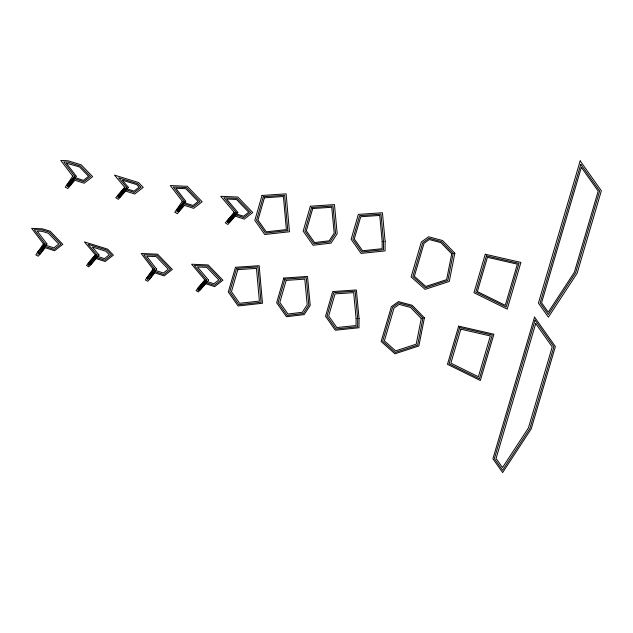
<?xml version="1.0" encoding="UTF-8"?>
<svg xmlns="http://www.w3.org/2000/svg" width="633" height="633" viewBox="0 0 633 633"><rect width="100%" height="100%" fill="white"/><g stroke="black" fill="none" stroke-linecap="round" stroke-linejoin="round"><path stroke-width="0.95" d="M356.11 318.628L356.055 325.552L336.827 327.554L328.677 315.93L335.047 293.902L353.673 292.644L356.11 318.628M357.7 318.613L357.629 326.739L336.02 328.994L326.984 316.112L333.765 292.652L355.121 291.204L357.7 318.613M359.069 318.605L358.99 327.759L335.316 330.236L325.52 316.263L332.657 291.56L356.379 289.954L359.069 318.605M382.182 241.616L382.126 248.706L362.574 250.747L354.306 238.95L360.723 216.731L379.729 215.442L382.182 241.616M383.558 241.608L383.487 249.734L361.87 251.989L352.842 239.1L359.623 215.639L380.979 214.199L383.558 241.608M385.141 241.592L385.062 250.921L361.063 253.422L351.141 239.282L358.341 214.381L382.435 212.751L385.141 241.592M421.269 318.51L416.213 344.146L395.665 350.856L384.397 340.847L394.011 308.113L399.194 304.386L410.524 307.44L421.269 318.51M422.955 318.162L417.638 345.127L395.277 352.431L382.649 341.203L392.587 307.353L398.798 302.891L411.426 306.293L422.955 318.162M424.411 317.861L418.864 345.982L394.945 353.792L381.137 341.519L391.36 306.704L398.458 301.593L412.218 305.304L424.411 317.861M451.709 253.833L446.621 279.651L425.827 286.44L414.37 276.265L424.023 243.381L429.348 239.551L440.853 242.653L451.709 253.833M453.165 253.532L447.848 280.498L425.487 287.801L412.858 276.574L422.797 242.724L429.008 238.253L441.644 241.664L453.165 253.532M454.85 253.184L449.272 281.479L425.099 289.368L411.11 276.938L421.372 241.964L428.62 236.758L442.546 240.516L454.85 253.184M235.452 267.3L228.307 292.003L238.111 305.976L262.489 303.262L259.166 265.694L235.452 267.3M236.552 268.384L229.771 291.845L238.807 304.726L261.049 302.257L257.916 266.936L236.552 268.384M237.834 269.642L231.464 291.663L239.614 303.286L259.38 301.086L256.46 268.384L237.834 269.642M262.022 195.462L254.822 220.363L264.744 234.511L289.463 231.757L286.116 193.833L262.022 195.462M263.304 196.721L256.523 220.181L265.551 233.063L287.793 230.594L284.66 195.273L263.304 196.721M264.404 197.805L257.987 220.023L266.256 231.82L286.353 229.581L283.41 196.523L264.404 197.805M283.79 278.045L276.645 302.748L286.448 316.729L304.18 314.601L310.225 305.383L307.503 276.447L283.79 278.045M284.89 279.137L278.109 302.598L287.145 315.479L303.294 313.541L308.825 305.098L306.253 277.689L284.89 279.137M286.171 280.395L279.802 302.416L287.952 314.023L302.265 312.306L307.203 304.774L304.797 279.129L286.171 280.395M310.36 206.216L303.16 231.108L313.09 245.264L331.067 243.104L337.191 233.759L334.453 204.586L310.36 206.216M311.642 207.474L304.861 230.934L313.889 243.816L330.038 241.869L335.569 233.435L332.998 206.026L311.642 207.474M312.742 208.558L306.325 230.776L314.585 242.558L329.16 240.809L334.177 233.15L331.747 207.268L312.742 208.558M458.672 326.13L447.46 364.315L480.328 380.512L493.922 334.216L458.672 326.13M459.677 327.546L449.034 363.777L479.426 378.748L492.26 335.023L459.677 327.546M460.84 329.192L450.87 363.144L478.382 376.706L490.346 335.957L460.84 329.192M485.258 254.244L473.959 292.739L507.215 309.126L520.927 262.418L485.258 254.244M486.421 255.882L475.787 292.106L506.171 307.084L519.013 263.36L486.421 255.882M487.426 257.307L477.361 291.568L505.269 305.32L517.351 264.167L487.426 257.307M580.184 160.869L538.422 303.088L548.392 317.18L577.138 273.242L601.35 190.778L580.184 160.869M534.537 317.093L492.917 458.814L502.649 472.558L531.198 428.921L555.386 346.552L534.537 317.093M535.075 320.084L494.381 458.656L502.586 470.24L529.908 428.47L553.915 346.71L535.075 320.084M580.809 164.335L540.123 302.906L548.32 314.49L575.642 272.72L599.649 190.96L580.809 164.335M581.355 167.334L541.587 302.748L548.257 312.172L574.353 272.277L598.185 191.111L581.355 167.334M535.7 323.55L496.082 458.474L502.507 467.558L528.413 427.955L552.221 346.892L535.7 323.55M46.937 243.895L40.195 254.015L37.379 252.44L44.207 244.742L53.852 247.875L58.758 244.053L48.393 233.3L41.968 231.298L37.197 231.092L46.937 243.895M156.478 269.017L149.728 279.129L146.911 277.563L153.74 269.864L163.385 272.989L168.291 269.175L156.193 256.618L146.729 256.207L156.478 269.017M72.763 176.188L65.254 187.131L67.802 188.547L74.939 180.247L84.165 183.238L92.64 176.647L81.261 164.857L67.976 160.75L60.784 160.442L72.763 176.188M74.623 176.18L67.383 186.727L74.346 178.633L83.778 181.695L90.472 176.488L80.328 165.973L67.699 162.072L63.759 161.906L74.623 176.18M76.221 176.18L69.219 186.387L67.019 185.16L73.832 177.24L83.445 180.365L88.596 176.354L79.521 166.946L66.33 163.172L76.221 176.18M45.085 243.903L37.845 254.45L44.808 246.356L54.24 249.418L60.926 244.211L49.327 232.184L42.253 229.977L34.222 229.629L45.085 243.903M182.296 201.302L174.787 212.245L177.335 213.669L184.472 205.361L193.698 208.36L202.172 201.769L187.249 186.292L170.317 185.556L182.296 201.302M184.156 201.302L176.916 211.849L183.879 203.755L193.31 206.817L200.004 201.611L186.49 187.597L173.292 187.02L184.156 201.302M185.762 201.294L178.751 211.509L176.552 210.275L183.364 202.354L192.978 205.48L198.129 201.476L185.833 188.721L175.863 188.286L185.762 201.294M154.618 269.025L147.378 279.572L154.341 271.47L163.773 274.532L170.467 269.334L156.952 255.313L143.754 254.743L154.618 269.025M43.479 243.911L35.82 254.83L38.249 256.191L45.323 247.748L54.573 250.755L62.802 244.346L50.142 231.211L42.498 228.829L31.65 228.363L43.479 243.911M153.012 269.025L145.353 279.944L147.782 281.305L154.856 272.863L164.105 275.869L172.334 269.468L157.609 254.189L141.183 253.477L153.012 269.025M124.701 187.241L115.76 197.757L118.347 199.355L125.524 191L134.75 193.999L143.224 187.4L138.524 182.533L114.486 175.112L124.701 187.241M126.647 187.273L117.967 197.488L124.93 189.386L134.362 192.448L141.056 187.249L137.59 183.657L118.688 177.818L126.647 187.273M128.333 187.297L119.874 197.251L117.643 195.874L124.416 187.993L134.03 191.119L139.181 187.115L136.783 184.622L122.319 180.16L128.333 187.297M97.11 254.996L88.43 265.203L95.393 257.109L104.825 260.171L111.511 254.964L106.835 250.114L88.074 244.267L97.11 254.996M99.057 255.028L90.654 264.934L88.05 263.328L94.792 255.495L104.437 258.628L109.343 254.814L105.901 251.238L92.291 246.989L99.057 255.028M234.234 212.356L225.293 222.879L227.88 224.47L235.057 216.122L244.283 219.113L252.757 212.522L237.834 197.045L220.711 196.301L234.234 212.356M236.18 212.387L227.5 222.602L234.463 214.508L243.895 217.57L250.589 212.364L237.074 198.351L223.876 197.781L236.18 212.387M237.866 212.419L229.407 222.365L227.176 220.988L233.949 213.115L243.563 216.233L248.714 212.229L236.418 199.474L226.606 199.047L237.866 212.419M206.643 280.11L197.963 290.325L204.926 282.231L214.358 285.293L221.052 280.087L207.537 266.074L194.339 265.496L206.643 280.11M208.589 280.142L200.186 290.049L197.583 288.442L204.324 280.617L213.97 283.742L218.876 279.928L206.777 267.371L197.504 266.976L208.589 280.142M95.425 254.964L86.515 265.441L88.755 266.833L95.907 258.501L105.157 261.508L113.386 255.107L107.642 249.149L84.434 241.909L95.425 254.964M204.957 280.087L196.048 290.563L198.287 291.948L205.44 283.624L214.69 286.622L222.919 280.221L208.194 264.942L191.609 264.23L204.957 280.087"/></g></svg>
